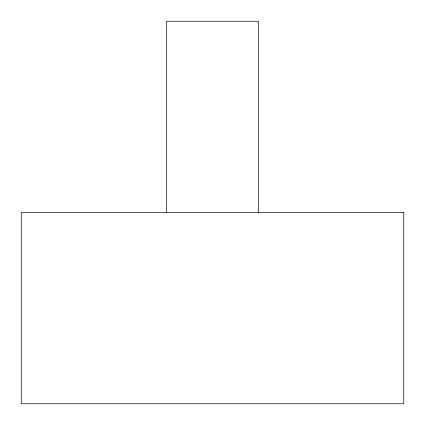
<?xml version="1.0" encoding="UTF-8"?>
<svg xmlns="http://www.w3.org/2000/svg" width="425" height="425" viewBox="0 0 425 425"><rect width="100%" height="100%" fill="white"/><g stroke="black" fill="none" stroke-linecap="round" stroke-linejoin="round"><path stroke-width="0.64" d="M258.4 212.5L258.4 21.25L166.6 21.25L166.6 212.5M403.75 212.5L21.25 212.5L21.25 403.75L403.75 403.75L403.75 212.5"/></g></svg>
